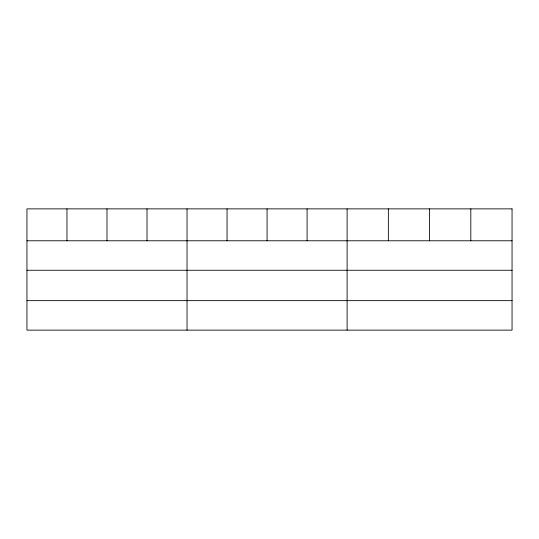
<?xml version="1.0" encoding="UTF-8"?>
<svg xmlns="http://www.w3.org/2000/svg" width="539" height="539" viewBox="0 0 539 539"><rect width="100%" height="100%" fill="white"/><g stroke="black" fill="none" stroke-linecap="round" stroke-linejoin="round"><path stroke-width="0.81" d="M26.95 240.778L512.05 240.778M26.95 270.261L512.05 270.261M26.95 300.647L512.05 300.647M470.816 208.869L470.816 240.778M429.583 208.869L429.583 240.778M388.349 208.869L388.349 240.778M347.116 208.869L347.116 330.131M307.095 208.869L307.095 240.778M267.074 208.869L267.074 240.778M227.054 208.869L227.054 240.778M187.033 208.869L187.033 330.131M147.012 208.869L147.012 240.778M106.992 208.869L106.992 240.778M66.971 208.869L66.971 240.778M512.05 208.869L26.95 208.869L26.95 330.131L512.05 330.131L512.05 208.869"/></g></svg>
